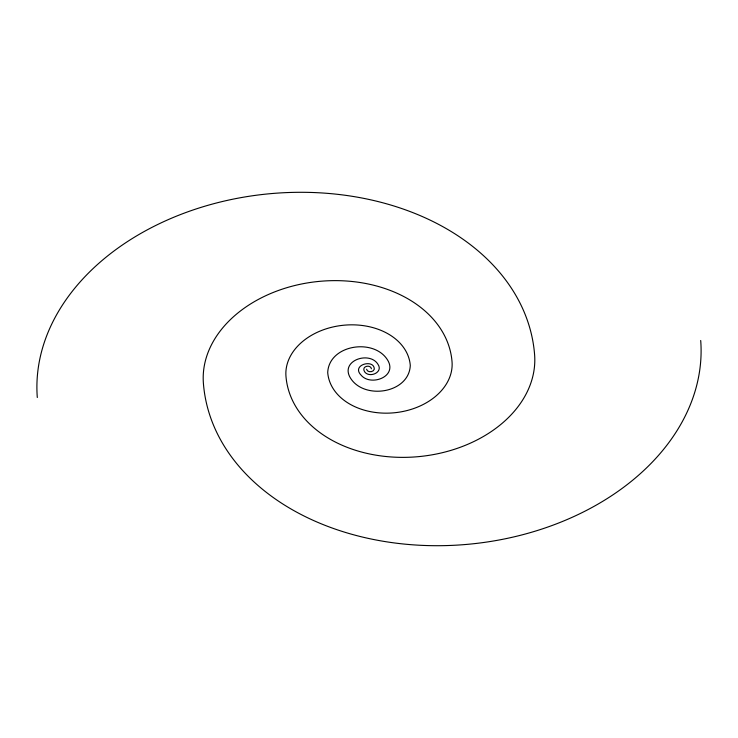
<?xml version="1.0" encoding="UTF-8"?>
<svg xmlns="http://www.w3.org/2000/svg" width="738" height="738" viewBox="0 0 738 738"><rect width="100%" height="100%" fill="white"/><g stroke="black" fill="none" stroke-linecap="round" stroke-linejoin="round"><path stroke-width="1.11" d="M371.426 368.788C370.614 364.046 360.347 366.159 364.996 372.303C370.162 378.077 383.52 372.146 377.902 364.212C369.766 351.131 341.519 359.923 349.544 376.426C362.007 400.54 409.092 394 410.282 365.448A62.398 45.784 -5.5 0 0 344.6 325.144A62.398 45.784 -5.5 0 0 285.957 376.14A124.796 91.567 -5.5 0 0 417.321 456.748A124.796 91.567 -5.5 0 0 534.607 354.766A249.582 183.125 -5.5 0 0 271.87 193.541A249.582 183.125 -5.5 0 0 37.297 397.514M366.574 369.231C367.173 372.598 373.28 372.57 374.277 369.24C374.507 358.585 350.836 364.738 361.103 375.162C370.328 386.297 396.205 377.367 388.456 361.574C375.993 337.46 328.908 344 327.718 372.552A62.398 45.784 -5.5 0 0 393.4 412.856A62.398 45.784 -5.5 0 0 452.043 361.86A124.796 91.567 -5.5 0 0 320.679 281.252A124.796 91.567 -5.5 0 0 203.393 383.234A249.582 183.125 -5.5 0 0 466.13 544.46A249.582 183.125 -5.5 0 0 700.703 340.486"/></g></svg>
